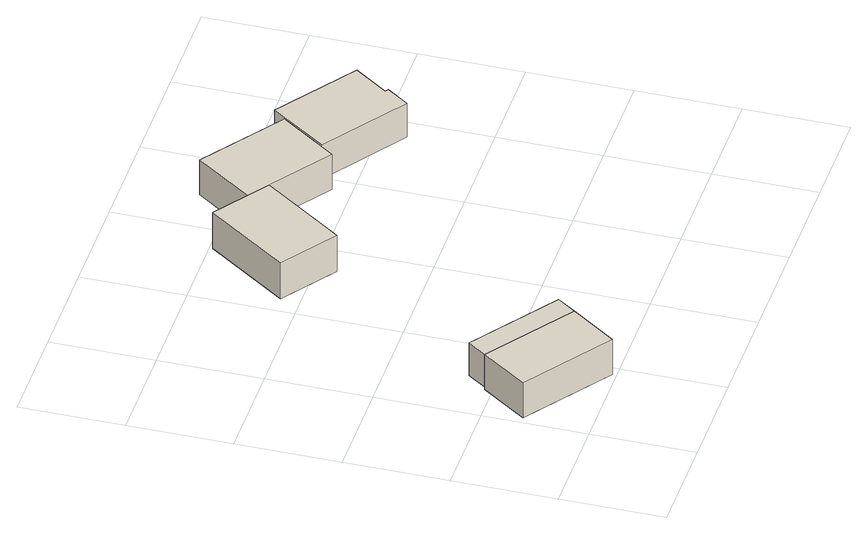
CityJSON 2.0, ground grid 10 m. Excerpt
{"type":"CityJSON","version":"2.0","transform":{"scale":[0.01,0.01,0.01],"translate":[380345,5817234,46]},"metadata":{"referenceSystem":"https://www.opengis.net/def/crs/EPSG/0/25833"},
"CityObjects":{
"building1":{"type":"Building","attributes":{"name":"Kindererholungsstätte","Gemeindeschluessel":"11000004","BezugspunktDach":"2200","function":"31001_1021","measuredHeight":3.87,"storeysAboveGround":1},"address":[{"country":"Germany","locality":"Berlin","thoroughfareNumber":"17","thoroughfareName":"Teufelsseechaussee"}],"geometry":[{"type":"Solid","lod":"1","boundaries":[[[[0,1,2,3]],[[4,5,6,7]],[[4,7,3,2]],[[5,4,2,1]],[[6,5,1,0]],[[7,6,0,3]]]]}]},
"building2":{"type":"Building","attributes":{"Gemeindeschluessel":"11000004","BezugspunktDach":"2200","function":"51009_1610","measuredHeight":3.61,"storeysAboveGround":0},"address":[{"country":"Germany","locality":"Berlin"}],"geometry":[{"type":"Solid","lod":"1","boundaries":[[[[1,8,9,2]],[[10,11,12,13]],[[10,13,2,9]],[[11,10,9,8]],[[12,11,8,1]],[[13,12,1,2]]]]}]},
"building3":{"type":"Building","attributes":{"Gemeindeschluessel":"11000004","BezugspunktDach":"2200","function":"31001_1021","measuredHeight":3.98,"storeysAboveGround":1},"address":[{"country":"Germany","locality":"Berlin","thoroughfareNumber":"17 (12)","thoroughfareName":"Teufelsseechaussee"}],"geometry":[{"type":"Solid","lod":"1","boundaries":[[[[14,15,16,17,18]],[[19,20,21,22,23]],[[19,23,18,17]],[[20,19,17,16]],[[21,20,16,15]],[[22,21,15,14]],[[23,22,14,18]]]]}]},
"building4":{"type":"Building","attributes":{"Gemeindeschluessel":"11000004","BezugspunktDach":"2200","function":"31001_1021","measuredHeight":3.86,"storeysAboveGround":1},"address":[{"country":"Germany","locality":"Berlin","thoroughfareNumber":"17 (11)","thoroughfareName":"Teufelsseechaussee"}],"geometry":[{"type":"Solid","lod":"1","boundaries":[[[[15,24,25,26,27,16]],[[28,29,30,31,32,33]],[[28,33,16,27]],[[29,28,27,26]],[[30,29,26,25]],[[31,30,25,24]],[[32,31,24,15]],[[33,32,15,16]]]]}]},
"building5":{"type":"Building","attributes":{"Gemeindeschluessel":"11000004","BezugspunktDach":"2200","function":"31001_1021","measuredHeight":3.77,"storeysAboveGround":1},"address":[{"country":"Germany","locality":"Berlin","thoroughfareNumber":"17 (10)","thoroughfareName":"Teufelsseechaussee"}],"geometry":[{"type":"Solid","lod":"1","boundaries":[[[[34,35,36,37,38,39,40]],[[41,42,43,44,45,46,47]],[[41,47,40,39]],[[42,41,39,38]],[[43,42,38,37]],[[44,43,37,36]],[[45,44,36,35]],[[46,45,35,34]],[[47,46,34,40]]]]}]}
},
"vertices":[
[915,46,406],[1228,487,406],[392,1079,406],[79,638,406],[392,1079,20],[1228,487,20],[915,46,20],[79,638,20],
[1356,668,406],[520,1261,406],[520,1261,45],[1356,668,45],[1228,487,45],[392,1079,45],
[1691,2811,436],[2244,3594,436],[2041,3738,436],[1717,3967,436],[1163,3184,436],[1717,3967,38],[2041,3738,38],[2244,3594,38],[1691,2811,38],[1163,3184,38],
[2831,3179,436],[2916,3298,436],[3222,3732,436],[2432,4291,436],[2432,4291,50],[3222,3732,50],[2916,3298,50],[2831,3179,50],[2244,3594,50],[2041,3738,50],
[3719,2740,454],[3868,2954,454],[3838,2975,454],[4069,3302,454],[3301,3844,454],[3222,3732,454],[2916,3298,454],[3222,3732,77],[3301,3844,77],[4069,3302,77],[3838,2975,77],[3868,2954,77],[3719,2740,77],[2916,3298,77]
]}
